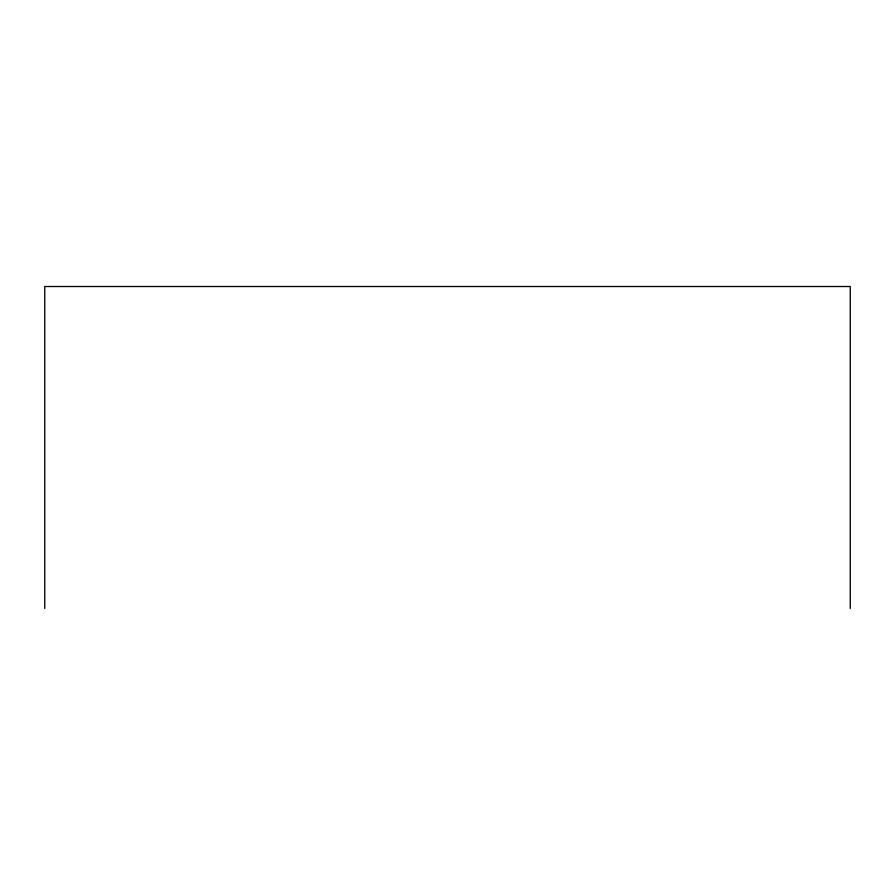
<?xml version="1.0" encoding="UTF-8"?>
<svg xmlns="http://www.w3.org/2000/svg" width="895" height="895" viewBox="0 0 895 895"><rect width="100%" height="100%" fill="white"/><g stroke="black" fill="none" stroke-linecap="round" stroke-linejoin="round"><path stroke-width="1.34" d="M850.25 608.488L850.25 286.512L44.75 286.512L44.75 608.488"/></g></svg>
